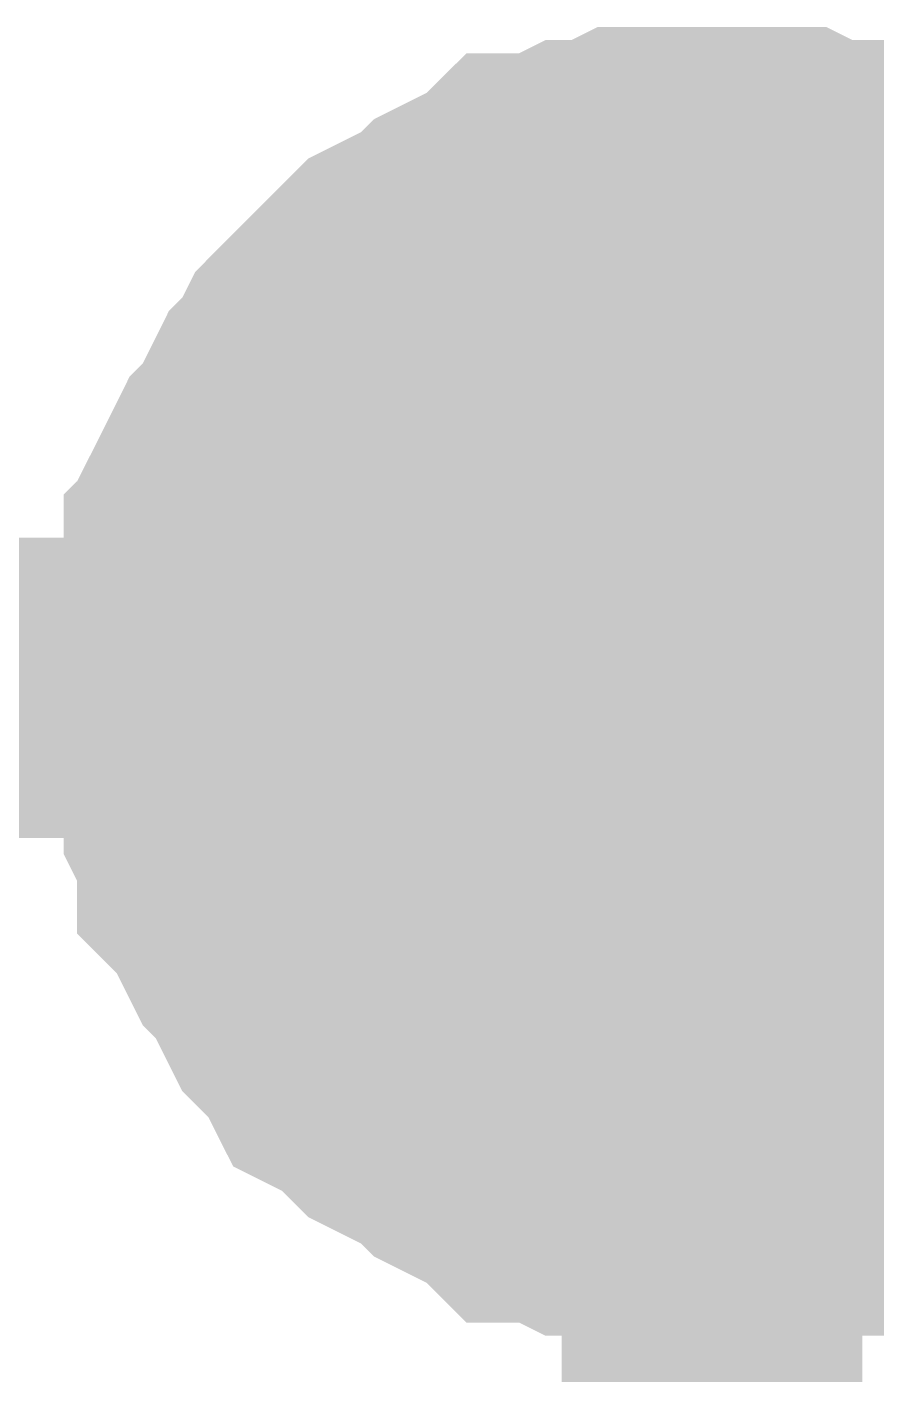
# Model space of a CAD drawing. Header units: inches. Extents: x 0 to 841, y 0 to 594.
# Drawn here: x 234.326 to 235.173, y 574.305 to 575.649 of the extents above; entities that cross this region are included whole.
import ezdxf

# ---------------------------------------------------------------- set-up
doc = ezdxf.new("R2010")
doc.units = ezdxf.units.IN
doc.layers.add('Sheet', color=255, linetype='Continuous')

msp = doc.modelspace()

# ---------------------------------------------------------------- linework, layer by layer
at = {"layer": 'Sheet'}
for points in [[(234.4996, 574.99, 0.2997, 0.2997, 0), (234.4996, 575.0161, 0.2997, 0.2997, 0), (234.4996, 575.0423, 0.2997, 0.2997, 0), (234.4996, 575.0684, 0.2997, 0.2997, 0), (234.5126, 575.0945, 0.2997, 0.2997, 0), (234.5126, 575.1207, 0.2997, 0.2997, 0), (234.5257, 575.1337, 0.2997, 0.2997, 0), (234.5257, 575.1599, 0.2997, 0.2997, 0), (234.5388, 575.186, 0.2997, 0.2997, 0), (234.5518, 575.2121, 0.2997, 0.2997, 0), (234.5649, 575.2252, 0.2997, 0.2997, 0), (234.578, 575.2513, 0.2997, 0.2997, 0), (234.591, 575.2775, 0.2997, 0.2997, 0), (234.6041, 575.2905, 0.2997, 0.2997, 0), (234.6172, 575.3166, 0.2997, 0.2997, 0), (234.6302, 575.3297, 0.2997, 0.2997, 0), (234.6433, 575.3428, 0.2997, 0.2997, 0), (234.6694, 575.3689, 0.2997, 0.2997, 0), (234.6825, 575.382, 0.2997, 0.2997, 0), (234.6955, 575.395, 0.2997, 0.2997, 0), (234.7217, 575.4081, 0.2997, 0.2997, 0), (234.7478, 575.4212, 0.2997, 0.2997, 0), (234.7609, 575.4342, 0.2997, 0.2997, 0), (234.787, 575.4473, 0.2997, 0.2997, 0), (234.8131, 575.4604, 0.2997, 0.2997, 0), (234.8262, 575.4734, 0.2997, 0.2997, 0), (234.8523, 575.4734, 0.2997, 0.2997, 0), (234.8785, 575.4865, 0.2997, 0.2997, 0), (234.9046, 575.4865, 0.2997, 0.2997, 0), (234.9307, 575.4996, 0.2997, 0.2997, 0), (234.9569, 575.4996, 0.2997, 0.2997, 0), (234.983, 575.4996, 0.2997, 0.2997, 0), (235.0091, 575.4996, 0.2997, 0.2997, 0)], [(234.4996, 574.99, 0.2997, 0.2997, 0), (234.4996, 575.0161, 0.2997, 0.2997, 0), (234.4996, 575.0423, 0.2997, 0.2997, 0), (234.4996, 575.0684, 0.2997, 0.2997, 0), (234.5126, 575.0945, 0.2997, 0.2997, 0), (234.5126, 575.1207, 0.2997, 0.2997, 0), (234.5257, 575.1337, 0.2997, 0.2997, 0), (234.5257, 575.1599, 0.2997, 0.2997, 0), (234.5388, 575.186, 0.2997, 0.2997, 0), (234.5518, 575.2121, 0.2997, 0.2997, 0), (234.5649, 575.2252, 0.2997, 0.2997, 0), (234.578, 575.2513, 0.2997, 0.2997, 0), (234.591, 575.2775, 0.2997, 0.2997, 0), (234.6041, 575.2905, 0.2997, 0.2997, 0), (234.6172, 575.3166, 0.2997, 0.2997, 0), (234.6302, 575.3297, 0.2997, 0.2997, 0), (234.6433, 575.3428, 0.2997, 0.2997, 0), (234.6694, 575.3689, 0.2997, 0.2997, 0), (234.6825, 575.382, 0.2997, 0.2997, 0), (234.6955, 575.395, 0.2997, 0.2997, 0), (234.7217, 575.4081, 0.2997, 0.2997, 0), (234.7478, 575.4212, 0.2997, 0.2997, 0), (234.7609, 575.4342, 0.2997, 0.2997, 0), (234.787, 575.4473, 0.2997, 0.2997, 0), (234.8131, 575.4604, 0.2997, 0.2997, 0), (234.8262, 575.4734, 0.2997, 0.2997, 0), (234.8523, 575.4734, 0.2997, 0.2997, 0), (234.8785, 575.4865, 0.2997, 0.2997, 0), (234.9046, 575.4865, 0.2997, 0.2997, 0), (234.9307, 575.4996, 0.2997, 0.2997, 0), (234.9569, 575.4996, 0.2997, 0.2997, 0), (234.983, 575.4996, 0.2997, 0.2997, 0), (235.0091, 575.4996, 0.2997, 0.2997, 0)], [(234.4996, 574.99, 0.2997, 0.2997, 0), (234.4996, 575.0161, 0.2997, 0.2997, 0), (234.4996, 575.0423, 0.2997, 0.2997, 0), (234.4996, 575.0684, 0.2997, 0.2997, 0), (234.5126, 575.0945, 0.2997, 0.2997, 0), (234.5126, 575.1207, 0.2997, 0.2997, 0), (234.5257, 575.1337, 0.2997, 0.2997, 0), (234.5257, 575.1599, 0.2997, 0.2997, 0), (234.5388, 575.186, 0.2997, 0.2997, 0), (234.5518, 575.2121, 0.2997, 0.2997, 0), (234.5649, 575.2252, 0.2997, 0.2997, 0), (234.578, 575.2513, 0.2997, 0.2997, 0), (234.591, 575.2775, 0.2997, 0.2997, 0), (234.6041, 575.2905, 0.2997, 0.2997, 0), (234.6172, 575.3166, 0.2997, 0.2997, 0), (234.6302, 575.3297, 0.2997, 0.2997, 0), (234.6433, 575.3428, 0.2997, 0.2997, 0), (234.6694, 575.3689, 0.2997, 0.2997, 0), (234.6825, 575.382, 0.2997, 0.2997, 0), (234.6955, 575.395, 0.2997, 0.2997, 0), (234.7217, 575.4081, 0.2997, 0.2997, 0), (234.7478, 575.4212, 0.2997, 0.2997, 0), (234.7609, 575.4342, 0.2997, 0.2997, 0), (234.787, 575.4473, 0.2997, 0.2997, 0), (234.8131, 575.4604, 0.2997, 0.2997, 0), (234.8262, 575.4734, 0.2997, 0.2997, 0), (234.8523, 575.4734, 0.2997, 0.2997, 0), (234.8785, 575.4865, 0.2997, 0.2997, 0), (234.9046, 575.4865, 0.2997, 0.2997, 0), (234.9307, 575.4996, 0.2997, 0.2997, 0), (234.9569, 575.4996, 0.2997, 0.2997, 0), (234.983, 575.4996, 0.2997, 0.2997, 0), (235.0091, 575.4996, 0.2997, 0.2997, 0)], [(234.4996, 574.99, 0.2997, 0.2997, 0), (234.4996, 575.0161, 0.2997, 0.2997, 0), (234.4996, 575.0423, 0.2997, 0.2997, 0), (234.4996, 575.0684, 0.2997, 0.2997, 0), (234.5126, 575.0945, 0.2997, 0.2997, 0), (234.5126, 575.1207, 0.2997, 0.2997, 0), (234.5257, 575.1337, 0.2997, 0.2997, 0), (234.5257, 575.1599, 0.2997, 0.2997, 0), (234.5388, 575.186, 0.2997, 0.2997, 0), (234.5518, 575.2121, 0.2997, 0.2997, 0), (234.5649, 575.2252, 0.2997, 0.2997, 0), (234.578, 575.2513, 0.2997, 0.2997, 0), (234.591, 575.2775, 0.2997, 0.2997, 0), (234.6041, 575.2905, 0.2997, 0.2997, 0), (234.6172, 575.3166, 0.2997, 0.2997, 0), (234.6302, 575.3297, 0.2997, 0.2997, 0), (234.6433, 575.3428, 0.2997, 0.2997, 0), (234.6694, 575.3689, 0.2997, 0.2997, 0), (234.6825, 575.382, 0.2997, 0.2997, 0), (234.6955, 575.395, 0.2997, 0.2997, 0), (234.7217, 575.4081, 0.2997, 0.2997, 0), (234.7478, 575.4212, 0.2997, 0.2997, 0), (234.7609, 575.4342, 0.2997, 0.2997, 0), (234.787, 575.4473, 0.2997, 0.2997, 0), (234.8131, 575.4604, 0.2997, 0.2997, 0), (234.8262, 575.4734, 0.2997, 0.2997, 0), (234.8523, 575.4734, 0.2997, 0.2997, 0), (234.8785, 575.4865, 0.2997, 0.2997, 0), (234.9046, 575.4865, 0.2997, 0.2997, 0), (234.9307, 575.4996, 0.2997, 0.2997, 0), (234.9569, 575.4996, 0.2997, 0.2997, 0), (234.983, 575.4996, 0.2997, 0.2997, 0), (235.0091, 575.4996, 0.2997, 0.2997, 0)], [(234.4996, 574.99, 0.2997, 0.2997, 0), (234.4996, 575.0161, 0.2997, 0.2997, 0), (234.4996, 575.0423, 0.2997, 0.2997, 0), (234.4996, 575.0684, 0.2997, 0.2997, 0), (234.5126, 575.0945, 0.2997, 0.2997, 0), (234.5126, 575.1207, 0.2997, 0.2997, 0), (234.5257, 575.1337, 0.2997, 0.2997, 0), (234.5257, 575.1599, 0.2997, 0.2997, 0), (234.5388, 575.186, 0.2997, 0.2997, 0), (234.5518, 575.2121, 0.2997, 0.2997, 0), (234.5649, 575.2252, 0.2997, 0.2997, 0), (234.578, 575.2513, 0.2997, 0.2997, 0), (234.591, 575.2775, 0.2997, 0.2997, 0), (234.6041, 575.2905, 0.2997, 0.2997, 0), (234.6172, 575.3166, 0.2997, 0.2997, 0), (234.6302, 575.3297, 0.2997, 0.2997, 0), (234.6433, 575.3428, 0.2997, 0.2997, 0), (234.6694, 575.3689, 0.2997, 0.2997, 0), (234.6825, 575.382, 0.2997, 0.2997, 0), (234.6955, 575.395, 0.2997, 0.2997, 0), (234.7217, 575.4081, 0.2997, 0.2997, 0), (234.7478, 575.4212, 0.2997, 0.2997, 0), (234.7609, 575.4342, 0.2997, 0.2997, 0), (234.787, 575.4473, 0.2997, 0.2997, 0), (234.8131, 575.4604, 0.2997, 0.2997, 0), (234.8262, 575.4734, 0.2997, 0.2997, 0), (234.8523, 575.4734, 0.2997, 0.2997, 0), (234.8785, 575.4865, 0.2997, 0.2997, 0), (234.9046, 575.4865, 0.2997, 0.2997, 0), (234.9307, 575.4996, 0.2997, 0.2997, 0), (234.9569, 575.4996, 0.2997, 0.2997, 0), (234.983, 575.4996, 0.2997, 0.2997, 0), (235.0091, 575.4996, 0.2997, 0.2997, 0)], [(235.0091, 575.4996, 0.2997, 0.2997, 0), (235.0091, 575.4996, 0.2997, 0.2997, 0)], [(235.0091, 575.4996, 0.2997, 0.2997, 0), (235.0353, 575.4996, 0.2997, 0.2997, 0), (235.0614, 575.4996, 0.2997, 0.2997, 0), (235.0875, 575.4996, 0.2997, 0.2997, 0), (235.1136, 575.4865, 0.2997, 0.2997, 0), (235.1398, 575.4865, 0.2997, 0.2997, 0), (235.1528, 575.4734, 0.2997, 0.2997, 0), (235.179, 575.4734, 0.2997, 0.2997, 0), (235.2051, 575.4604, 0.2997, 0.2997, 0), (235.2312, 575.4473, 0.2997, 0.2997, 0), (235.2443, 575.4342, 0.2997, 0.2997, 0), (235.2704, 575.4212, 0.2997, 0.2997, 0), (235.2966, 575.4081, 0.2997, 0.2997, 0), (235.3096, 575.395, 0.2997, 0.2997, 0), (235.3358, 575.382, 0.2997, 0.2997, 0)], [(235.0091, 575.4996, 0.2997, 0.2997, 0), (235.0091, 575.4996, 0.2997, 0.2997, 0)], [(235.0091, 575.4996, 0.2997, 0.2997, 0), (235.0353, 575.4996, 0.2997, 0.2997, 0), (235.0614, 575.4996, 0.2997, 0.2997, 0), (235.0875, 575.4996, 0.2997, 0.2997, 0), (235.1136, 575.4865, 0.2997, 0.2997, 0), (235.1398, 575.4865, 0.2997, 0.2997, 0), (235.1528, 575.4734, 0.2997, 0.2997, 0), (235.179, 575.4734, 0.2997, 0.2997, 0), (235.2051, 575.4604, 0.2997, 0.2997, 0), (235.2312, 575.4473, 0.2997, 0.2997, 0), (235.2443, 575.4342, 0.2997, 0.2997, 0), (235.2704, 575.4212, 0.2997, 0.2997, 0), (235.2966, 575.4081, 0.2997, 0.2997, 0), (235.3096, 575.395, 0.2997, 0.2997, 0), (235.3358, 575.382, 0.2997, 0.2997, 0)], [(235.0091, 575.4996, 0.2997, 0.2997, 0), (235.0091, 575.4996, 0.2997, 0.2997, 0)], [(235.0091, 575.4996, 0.2997, 0.2997, 0), (235.0353, 575.4996, 0.2997, 0.2997, 0), (235.0614, 575.4996, 0.2997, 0.2997, 0), (235.0875, 575.4996, 0.2997, 0.2997, 0), (235.1136, 575.4865, 0.2997, 0.2997, 0), (235.1398, 575.4865, 0.2997, 0.2997, 0), (235.1528, 575.4734, 0.2997, 0.2997, 0), (235.179, 575.4734, 0.2997, 0.2997, 0), (235.2051, 575.4604, 0.2997, 0.2997, 0), (235.2312, 575.4473, 0.2997, 0.2997, 0), (235.2443, 575.4342, 0.2997, 0.2997, 0), (235.2704, 575.4212, 0.2997, 0.2997, 0), (235.2966, 575.4081, 0.2997, 0.2997, 0), (235.3096, 575.395, 0.2997, 0.2997, 0), (235.3358, 575.382, 0.2997, 0.2997, 0)], [(235.0091, 575.4996, 0.2997, 0.2997, 0), (235.0091, 575.4996, 0.2997, 0.2997, 0)], [(235.0091, 575.4996, 0.2997, 0.2997, 0), (235.0353, 575.4996, 0.2997, 0.2997, 0), (235.0614, 575.4996, 0.2997, 0.2997, 0), (235.0875, 575.4996, 0.2997, 0.2997, 0), (235.1136, 575.4865, 0.2997, 0.2997, 0), (235.1398, 575.4865, 0.2997, 0.2997, 0), (235.1528, 575.4734, 0.2997, 0.2997, 0), (235.179, 575.4734, 0.2997, 0.2997, 0), (235.2051, 575.4604, 0.2997, 0.2997, 0), (235.2312, 575.4473, 0.2997, 0.2997, 0), (235.2443, 575.4342, 0.2997, 0.2997, 0), (235.2704, 575.4212, 0.2997, 0.2997, 0), (235.2966, 575.4081, 0.2997, 0.2997, 0), (235.3096, 575.395, 0.2997, 0.2997, 0), (235.3358, 575.382, 0.2997, 0.2997, 0)], [(235.0091, 575.4996, 0.2997, 0.2997, 0), (235.0091, 575.4996, 0.2997, 0.2997, 0)], [(235.0091, 575.4996, 0.2997, 0.2997, 0), (235.0353, 575.4996, 0.2997, 0.2997, 0), (235.0614, 575.4996, 0.2997, 0.2997, 0), (235.0875, 575.4996, 0.2997, 0.2997, 0), (235.1136, 575.4865, 0.2997, 0.2997, 0), (235.1398, 575.4865, 0.2997, 0.2997, 0), (235.1528, 575.4734, 0.2997, 0.2997, 0), (235.179, 575.4734, 0.2997, 0.2997, 0), (235.2051, 575.4604, 0.2997, 0.2997, 0), (235.2312, 575.4473, 0.2997, 0.2997, 0), (235.2443, 575.4342, 0.2997, 0.2997, 0), (235.2704, 575.4212, 0.2997, 0.2997, 0), (235.2966, 575.4081, 0.2997, 0.2997, 0), (235.3096, 575.395, 0.2997, 0.2997, 0), (235.3358, 575.382, 0.2997, 0.2997, 0)], [(234.4996, 574.99, 0.0991, 0.0991, 0), (234.4996, 575.0161, 0.0991, 0.0991, 0), (234.4996, 575.0423, 0.0991, 0.0991, 0), (234.4996, 575.0684, 0.0991, 0.0991, 0), (234.5126, 575.0945, 0.0991, 0.0991, 0), (234.5126, 575.1207, 0.0991, 0.0991, 0), (234.5257, 575.1337, 0.0991, 0.0991, 0), (234.5257, 575.1599, 0.0991, 0.0991, 0), (234.5388, 575.186, 0.0991, 0.0991, 0), (234.5518, 575.2121, 0.0991, 0.0991, 0), (234.5649, 575.2252, 0.0991, 0.0991, 0), (234.578, 575.2513, 0.0991, 0.0991, 0), (234.591, 575.2775, 0.0991, 0.0991, 0), (234.6041, 575.2905, 0.0991, 0.0991, 0), (234.6172, 575.3166, 0.0991, 0.0991, 0), (234.6302, 575.3297, 0.0991, 0.0991, 0), (234.6433, 575.3428, 0.0991, 0.0991, 0), (234.6694, 575.3689, 0.0991, 0.0991, 0), (234.6825, 575.382, 0.0991, 0.0991, 0), (234.6955, 575.395, 0.0991, 0.0991, 0), (234.7217, 575.4081, 0.0991, 0.0991, 0), (234.7478, 575.4212, 0.0991, 0.0991, 0), (234.7609, 575.4342, 0.0991, 0.0991, 0), (234.787, 575.4473, 0.0991, 0.0991, 0), (234.8131, 575.4604, 0.0991, 0.0991, 0), (234.8262, 575.4734, 0.0991, 0.0991, 0), (234.8523, 575.4734, 0.0991, 0.0991, 0), (234.8785, 575.4865, 0.0991, 0.0991, 0), (234.9046, 575.4865, 0.0991, 0.0991, 0), (234.9307, 575.4996, 0.0991, 0.0991, 0), (234.9569, 575.4996, 0.0991, 0.0991, 0), (234.983, 575.4996, 0.0991, 0.0991, 0), (235.0091, 575.4996, 0.0991, 0.0991, 0)], [(234.4996, 574.99, 0.0991, 0.0991, 0), (234.4996, 575.0161, 0.0991, 0.0991, 0), (234.4996, 575.0423, 0.0991, 0.0991, 0), (234.4996, 575.0684, 0.0991, 0.0991, 0), (234.5126, 575.0945, 0.0991, 0.0991, 0), (234.5126, 575.1207, 0.0991, 0.0991, 0), (234.5257, 575.1337, 0.0991, 0.0991, 0), (234.5257, 575.1599, 0.0991, 0.0991, 0), (234.5388, 575.186, 0.0991, 0.0991, 0), (234.5518, 575.2121, 0.0991, 0.0991, 0), (234.5649, 575.2252, 0.0991, 0.0991, 0), (234.578, 575.2513, 0.0991, 0.0991, 0), (234.591, 575.2775, 0.0991, 0.0991, 0), (234.6041, 575.2905, 0.0991, 0.0991, 0), (234.6172, 575.3166, 0.0991, 0.0991, 0), (234.6302, 575.3297, 0.0991, 0.0991, 0), (234.6433, 575.3428, 0.0991, 0.0991, 0), (234.6694, 575.3689, 0.0991, 0.0991, 0), (234.6825, 575.382, 0.0991, 0.0991, 0), (234.6955, 575.395, 0.0991, 0.0991, 0), (234.7217, 575.4081, 0.0991, 0.0991, 0), (234.7478, 575.4212, 0.0991, 0.0991, 0), (234.7609, 575.4342, 0.0991, 0.0991, 0), (234.787, 575.4473, 0.0991, 0.0991, 0), (234.8131, 575.4604, 0.0991, 0.0991, 0), (234.8262, 575.4734, 0.0991, 0.0991, 0), (234.8523, 575.4734, 0.0991, 0.0991, 0), (234.8785, 575.4865, 0.0991, 0.0991, 0), (234.9046, 575.4865, 0.0991, 0.0991, 0), (234.9307, 575.4996, 0.0991, 0.0991, 0), (234.9569, 575.4996, 0.0991, 0.0991, 0), (234.983, 575.4996, 0.0991, 0.0991, 0), (235.0091, 575.4996, 0.0991, 0.0991, 0)], [(234.4996, 574.99, 0.0991, 0.0991, 0), (234.4996, 575.0161, 0.0991, 0.0991, 0), (234.4996, 575.0423, 0.0991, 0.0991, 0), (234.4996, 575.0684, 0.0991, 0.0991, 0), (234.5126, 575.0945, 0.0991, 0.0991, 0), (234.5126, 575.1207, 0.0991, 0.0991, 0), (234.5257, 575.1337, 0.0991, 0.0991, 0), (234.5257, 575.1599, 0.0991, 0.0991, 0), (234.5388, 575.186, 0.0991, 0.0991, 0), (234.5518, 575.2121, 0.0991, 0.0991, 0), (234.5649, 575.2252, 0.0991, 0.0991, 0), (234.578, 575.2513, 0.0991, 0.0991, 0), (234.591, 575.2775, 0.0991, 0.0991, 0), (234.6041, 575.2905, 0.0991, 0.0991, 0), (234.6172, 575.3166, 0.0991, 0.0991, 0), (234.6302, 575.3297, 0.0991, 0.0991, 0), (234.6433, 575.3428, 0.0991, 0.0991, 0), (234.6694, 575.3689, 0.0991, 0.0991, 0), (234.6825, 575.382, 0.0991, 0.0991, 0), (234.6955, 575.395, 0.0991, 0.0991, 0), (234.7217, 575.4081, 0.0991, 0.0991, 0), (234.7478, 575.4212, 0.0991, 0.0991, 0), (234.7609, 575.4342, 0.0991, 0.0991, 0), (234.787, 575.4473, 0.0991, 0.0991, 0), (234.8131, 575.4604, 0.0991, 0.0991, 0), (234.8262, 575.4734, 0.0991, 0.0991, 0), (234.8523, 575.4734, 0.0991, 0.0991, 0), (234.8785, 575.4865, 0.0991, 0.0991, 0), (234.9046, 575.4865, 0.0991, 0.0991, 0), (234.9307, 575.4996, 0.0991, 0.0991, 0), (234.9569, 575.4996, 0.0991, 0.0991, 0), (234.983, 575.4996, 0.0991, 0.0991, 0), (235.0091, 575.4996, 0.0991, 0.0991, 0)], [(234.4996, 574.99, 0.0991, 0.0991, 0), (234.4996, 575.0161, 0.0991, 0.0991, 0), (234.4996, 575.0423, 0.0991, 0.0991, 0), (234.4996, 575.0684, 0.0991, 0.0991, 0), (234.5126, 575.0945, 0.0991, 0.0991, 0), (234.5126, 575.1207, 0.0991, 0.0991, 0), (234.5257, 575.1337, 0.0991, 0.0991, 0), (234.5257, 575.1599, 0.0991, 0.0991, 0), (234.5388, 575.186, 0.0991, 0.0991, 0), (234.5518, 575.2121, 0.0991, 0.0991, 0), (234.5649, 575.2252, 0.0991, 0.0991, 0), (234.578, 575.2513, 0.0991, 0.0991, 0), (234.591, 575.2775, 0.0991, 0.0991, 0), (234.6041, 575.2905, 0.0991, 0.0991, 0), (234.6172, 575.3166, 0.0991, 0.0991, 0), (234.6302, 575.3297, 0.0991, 0.0991, 0), (234.6433, 575.3428, 0.0991, 0.0991, 0), (234.6694, 575.3689, 0.0991, 0.0991, 0), (234.6825, 575.382, 0.0991, 0.0991, 0), (234.6955, 575.395, 0.0991, 0.0991, 0), (234.7217, 575.4081, 0.0991, 0.0991, 0), (234.7478, 575.4212, 0.0991, 0.0991, 0), (234.7609, 575.4342, 0.0991, 0.0991, 0), (234.787, 575.4473, 0.0991, 0.0991, 0), (234.8131, 575.4604, 0.0991, 0.0991, 0), (234.8262, 575.4734, 0.0991, 0.0991, 0), (234.8523, 575.4734, 0.0991, 0.0991, 0), (234.8785, 575.4865, 0.0991, 0.0991, 0), (234.9046, 575.4865, 0.0991, 0.0991, 0), (234.9307, 575.4996, 0.0991, 0.0991, 0), (234.9569, 575.4996, 0.0991, 0.0991, 0), (234.983, 575.4996, 0.0991, 0.0991, 0), (235.0091, 575.4996, 0.0991, 0.0991, 0)], [(234.4996, 574.99, 0.0991, 0.0991, 0), (234.4996, 575.0161, 0.0991, 0.0991, 0), (234.4996, 575.0423, 0.0991, 0.0991, 0), (234.4996, 575.0684, 0.0991, 0.0991, 0), (234.5126, 575.0945, 0.0991, 0.0991, 0), (234.5126, 575.1207, 0.0991, 0.0991, 0), (234.5257, 575.1337, 0.0991, 0.0991, 0), (234.5257, 575.1599, 0.0991, 0.0991, 0), (234.5388, 575.186, 0.0991, 0.0991, 0), (234.5518, 575.2121, 0.0991, 0.0991, 0), (234.5649, 575.2252, 0.0991, 0.0991, 0), (234.578, 575.2513, 0.0991, 0.0991, 0), (234.591, 575.2775, 0.0991, 0.0991, 0), (234.6041, 575.2905, 0.0991, 0.0991, 0), (234.6172, 575.3166, 0.0991, 0.0991, 0), (234.6302, 575.3297, 0.0991, 0.0991, 0), (234.6433, 575.3428, 0.0991, 0.0991, 0), (234.6694, 575.3689, 0.0991, 0.0991, 0), (234.6825, 575.382, 0.0991, 0.0991, 0), (234.6955, 575.395, 0.0991, 0.0991, 0), (234.7217, 575.4081, 0.0991, 0.0991, 0), (234.7478, 575.4212, 0.0991, 0.0991, 0), (234.7609, 575.4342, 0.0991, 0.0991, 0), (234.787, 575.4473, 0.0991, 0.0991, 0), (234.8131, 575.4604, 0.0991, 0.0991, 0), (234.8262, 575.4734, 0.0991, 0.0991, 0), (234.8523, 575.4734, 0.0991, 0.0991, 0), (234.8785, 575.4865, 0.0991, 0.0991, 0), (234.9046, 575.4865, 0.0991, 0.0991, 0), (234.9307, 575.4996, 0.0991, 0.0991, 0), (234.9569, 575.4996, 0.0991, 0.0991, 0), (234.983, 575.4996, 0.0991, 0.0991, 0), (235.0091, 575.4996, 0.0991, 0.0991, 0)], [(235.0091, 575.4996, 0.0991, 0.0991, 0), (235.0091, 575.4996, 0.0991, 0.0991, 0)], [(235.0091, 575.4996, 0.0991, 0.0991, 0), (235.0353, 575.4996, 0.0991, 0.0991, 0), (235.0614, 575.4996, 0.0991, 0.0991, 0), (235.0875, 575.4996, 0.0991, 0.0991, 0), (235.1136, 575.4865, 0.0991, 0.0991, 0), (235.1398, 575.4865, 0.0991, 0.0991, 0), (235.1528, 575.4734, 0.0991, 0.0991, 0), (235.179, 575.4734, 0.0991, 0.0991, 0), (235.2051, 575.4604, 0.0991, 0.0991, 0), (235.2312, 575.4473, 0.0991, 0.0991, 0)], [(235.0091, 575.4996, 0.0991, 0.0991, 0), (235.0091, 575.4996, 0.0991, 0.0991, 0)], [(235.0091, 575.4996, 0.0991, 0.0991, 0), (235.0353, 575.4996, 0.0991, 0.0991, 0), (235.0614, 575.4996, 0.0991, 0.0991, 0), (235.0875, 575.4996, 0.0991, 0.0991, 0), (235.1136, 575.4865, 0.0991, 0.0991, 0), (235.1398, 575.4865, 0.0991, 0.0991, 0), (235.1528, 575.4734, 0.0991, 0.0991, 0), (235.179, 575.4734, 0.0991, 0.0991, 0), (235.2051, 575.4604, 0.0991, 0.0991, 0), (235.2312, 575.4473, 0.0991, 0.0991, 0)], [(235.0091, 575.4996, 0.0991, 0.0991, 0), (235.0091, 575.4996, 0.0991, 0.0991, 0)], [(235.0091, 575.4996, 0.0991, 0.0991, 0), (235.0353, 575.4996, 0.0991, 0.0991, 0), (235.0614, 575.4996, 0.0991, 0.0991, 0), (235.0875, 575.4996, 0.0991, 0.0991, 0), (235.1136, 575.4865, 0.0991, 0.0991, 0), (235.1398, 575.4865, 0.0991, 0.0991, 0), (235.1528, 575.4734, 0.0991, 0.0991, 0), (235.179, 575.4734, 0.0991, 0.0991, 0), (235.2051, 575.4604, 0.0991, 0.0991, 0), (235.2312, 575.4473, 0.0991, 0.0991, 0)], [(235.0091, 575.4996, 0.0991, 0.0991, 0), (235.0091, 575.4996, 0.0991, 0.0991, 0)], [(235.0091, 575.4996, 0.0991, 0.0991, 0), (235.0353, 575.4996, 0.0991, 0.0991, 0), (235.0614, 575.4996, 0.0991, 0.0991, 0), (235.0875, 575.4996, 0.0991, 0.0991, 0), (235.1136, 575.4865, 0.0991, 0.0991, 0), (235.1398, 575.4865, 0.0991, 0.0991, 0), (235.1528, 575.4734, 0.0991, 0.0991, 0), (235.179, 575.4734, 0.0991, 0.0991, 0), (235.2051, 575.4604, 0.0991, 0.0991, 0), (235.2312, 575.4473, 0.0991, 0.0991, 0)], [(235.0091, 575.4996, 0.0991, 0.0991, 0), (235.0091, 575.4996, 0.0991, 0.0991, 0)], [(235.0091, 575.4996, 0.0991, 0.0991, 0), (235.0353, 575.4996, 0.0991, 0.0991, 0), (235.0614, 575.4996, 0.0991, 0.0991, 0), (235.0875, 575.4996, 0.0991, 0.0991, 0), (235.1136, 575.4865, 0.0991, 0.0991, 0), (235.1398, 575.4865, 0.0991, 0.0991, 0), (235.1528, 575.4734, 0.0991, 0.0991, 0), (235.179, 575.4734, 0.0991, 0.0991, 0), (235.2051, 575.4604, 0.0991, 0.0991, 0), (235.2312, 575.4473, 0.0991, 0.0991, 0)], [(237.5046, 574.99, 0.2997, 0.2997, 0), (235.0091, 574.99, 0.2997, 0.2997, 0), (222.5054, 574.99, 0.2997, 0.2997, 0), (210.0018, 574.99, 0.2997, 0.2997, 0), (197.5111, 574.99, 0.2997, 0.2997, 0)], [(235.0091, 574.4805, 0.2997, 0.2997, 0), (234.983, 574.4805, 0.2997, 0.2997, 0), (234.9569, 574.4805, 0.2997, 0.2997, 0), (234.9307, 574.4805, 0.2997, 0.2997, 0), (234.9046, 574.4935, 0.2997, 0.2997, 0), (234.8785, 574.4935, 0.2997, 0.2997, 0), (234.8523, 574.5066, 0.2997, 0.2997, 0), (234.8262, 574.5066, 0.2997, 0.2997, 0), (234.8131, 574.5197, 0.2997, 0.2997, 0), (234.787, 574.5327, 0.2997, 0.2997, 0), (234.7609, 574.5458, 0.2997, 0.2997, 0), (234.7478, 574.5589, 0.2997, 0.2997, 0), (234.7217, 574.5719, 0.2997, 0.2997, 0), (234.6955, 574.585, 0.2997, 0.2997, 0), (234.6825, 574.5981, 0.2997, 0.2997, 0), (234.6694, 574.6111, 0.2997, 0.2997, 0), (234.6433, 574.6242, 0.2997, 0.2997, 0), (234.6302, 574.6503, 0.2997, 0.2997, 0), (234.6172, 574.6634, 0.2997, 0.2997, 0), (234.6041, 574.6764, 0.2997, 0.2997, 0), (234.591, 574.7026, 0.2997, 0.2997, 0), (234.578, 574.7287, 0.2997, 0.2997, 0), (234.5649, 574.7418, 0.2997, 0.2997, 0), (234.5518, 574.7679, 0.2997, 0.2997, 0), (234.5388, 574.794, 0.2997, 0.2997, 0), (234.5257, 574.8071, 0.2997, 0.2997, 0), (234.5257, 574.8332, 0.2997, 0.2997, 0), (234.5126, 574.8594, 0.2997, 0.2997, 0), (234.5126, 574.8855, 0.2997, 0.2997, 0), (234.4996, 574.9116, 0.2997, 0.2997, 0), (234.4996, 574.9378, 0.2997, 0.2997, 0), (234.4996, 574.9639, 0.2997, 0.2997, 0), (234.4996, 574.99, 0.2997, 0.2997, 0)], [(234.4996, 574.99, 0.2997, 0.2997, 0), (234.4996, 574.99, 0.2997, 0.2997, 0)], [(235.0091, 574.4805, 0.2997, 0.2997, 0), (234.983, 574.4805, 0.2997, 0.2997, 0), (234.9569, 574.4805, 0.2997, 0.2997, 0), (234.9307, 574.4805, 0.2997, 0.2997, 0), (234.9046, 574.4935, 0.2997, 0.2997, 0), (234.8785, 574.4935, 0.2997, 0.2997, 0), (234.8523, 574.5066, 0.2997, 0.2997, 0), (234.8262, 574.5066, 0.2997, 0.2997, 0), (234.8131, 574.5197, 0.2997, 0.2997, 0), (234.787, 574.5327, 0.2997, 0.2997, 0), (234.7609, 574.5458, 0.2997, 0.2997, 0), (234.7478, 574.5589, 0.2997, 0.2997, 0), (234.7217, 574.5719, 0.2997, 0.2997, 0), (234.6955, 574.585, 0.2997, 0.2997, 0), (234.6825, 574.5981, 0.2997, 0.2997, 0), (234.6694, 574.6111, 0.2997, 0.2997, 0), (234.6433, 574.6242, 0.2997, 0.2997, 0), (234.6302, 574.6503, 0.2997, 0.2997, 0), (234.6172, 574.6634, 0.2997, 0.2997, 0), (234.6041, 574.6764, 0.2997, 0.2997, 0), (234.591, 574.7026, 0.2997, 0.2997, 0), (234.578, 574.7287, 0.2997, 0.2997, 0), (234.5649, 574.7418, 0.2997, 0.2997, 0), (234.5518, 574.7679, 0.2997, 0.2997, 0), (234.5388, 574.794, 0.2997, 0.2997, 0), (234.5257, 574.8071, 0.2997, 0.2997, 0), (234.5257, 574.8332, 0.2997, 0.2997, 0), (234.5126, 574.8594, 0.2997, 0.2997, 0), (234.5126, 574.8855, 0.2997, 0.2997, 0), (234.4996, 574.9116, 0.2997, 0.2997, 0), (234.4996, 574.9378, 0.2997, 0.2997, 0), (234.4996, 574.9639, 0.2997, 0.2997, 0), (234.4996, 574.99, 0.2997, 0.2997, 0)], [(234.4996, 574.99, 0.2997, 0.2997, 0), (234.4996, 574.99, 0.2997, 0.2997, 0)], [(235.0091, 574.4805, 0.2997, 0.2997, 0), (234.983, 574.4805, 0.2997, 0.2997, 0), (234.9569, 574.4805, 0.2997, 0.2997, 0), (234.9307, 574.4805, 0.2997, 0.2997, 0), (234.9046, 574.4935, 0.2997, 0.2997, 0), (234.8785, 574.4935, 0.2997, 0.2997, 0), (234.8523, 574.5066, 0.2997, 0.2997, 0), (234.8262, 574.5066, 0.2997, 0.2997, 0), (234.8131, 574.5197, 0.2997, 0.2997, 0), (234.787, 574.5327, 0.2997, 0.2997, 0), (234.7609, 574.5458, 0.2997, 0.2997, 0), (234.7478, 574.5589, 0.2997, 0.2997, 0), (234.7217, 574.5719, 0.2997, 0.2997, 0), (234.6955, 574.585, 0.2997, 0.2997, 0), (234.6825, 574.5981, 0.2997, 0.2997, 0), (234.6694, 574.6111, 0.2997, 0.2997, 0), (234.6433, 574.6242, 0.2997, 0.2997, 0), (234.6302, 574.6503, 0.2997, 0.2997, 0), (234.6172, 574.6634, 0.2997, 0.2997, 0), (234.6041, 574.6764, 0.2997, 0.2997, 0), (234.591, 574.7026, 0.2997, 0.2997, 0), (234.578, 574.7287, 0.2997, 0.2997, 0), (234.5649, 574.7418, 0.2997, 0.2997, 0), (234.5518, 574.7679, 0.2997, 0.2997, 0), (234.5388, 574.794, 0.2997, 0.2997, 0), (234.5257, 574.8071, 0.2997, 0.2997, 0), (234.5257, 574.8332, 0.2997, 0.2997, 0), (234.5126, 574.8594, 0.2997, 0.2997, 0), (234.5126, 574.8855, 0.2997, 0.2997, 0), (234.4996, 574.9116, 0.2997, 0.2997, 0), (234.4996, 574.9378, 0.2997, 0.2997, 0), (234.4996, 574.9639, 0.2997, 0.2997, 0), (234.4996, 574.99, 0.2997, 0.2997, 0)], [(234.4996, 574.99, 0.2997, 0.2997, 0), (234.4996, 574.99, 0.2997, 0.2997, 0)], [(235.0091, 574.4805, 0.2997, 0.2997, 0), (234.983, 574.4805, 0.2997, 0.2997, 0), (234.9569, 574.4805, 0.2997, 0.2997, 0), (234.9307, 574.4805, 0.2997, 0.2997, 0), (234.9046, 574.4935, 0.2997, 0.2997, 0), (234.8785, 574.4935, 0.2997, 0.2997, 0), (234.8523, 574.5066, 0.2997, 0.2997, 0), (234.8262, 574.5066, 0.2997, 0.2997, 0), (234.8131, 574.5197, 0.2997, 0.2997, 0), (234.787, 574.5327, 0.2997, 0.2997, 0), (234.7609, 574.5458, 0.2997, 0.2997, 0), (234.7478, 574.5589, 0.2997, 0.2997, 0), (234.7217, 574.5719, 0.2997, 0.2997, 0), (234.6955, 574.585, 0.2997, 0.2997, 0), (234.6825, 574.5981, 0.2997, 0.2997, 0), (234.6694, 574.6111, 0.2997, 0.2997, 0), (234.6433, 574.6242, 0.2997, 0.2997, 0), (234.6302, 574.6503, 0.2997, 0.2997, 0), (234.6172, 574.6634, 0.2997, 0.2997, 0), (234.6041, 574.6764, 0.2997, 0.2997, 0), (234.591, 574.7026, 0.2997, 0.2997, 0), (234.578, 574.7287, 0.2997, 0.2997, 0), (234.5649, 574.7418, 0.2997, 0.2997, 0), (234.5518, 574.7679, 0.2997, 0.2997, 0), (234.5388, 574.794, 0.2997, 0.2997, 0), (234.5257, 574.8071, 0.2997, 0.2997, 0), (234.5257, 574.8332, 0.2997, 0.2997, 0), (234.5126, 574.8594, 0.2997, 0.2997, 0), (234.5126, 574.8855, 0.2997, 0.2997, 0), (234.4996, 574.9116, 0.2997, 0.2997, 0), (234.4996, 574.9378, 0.2997, 0.2997, 0), (234.4996, 574.9639, 0.2997, 0.2997, 0), (234.4996, 574.99, 0.2997, 0.2997, 0)], [(234.4996, 574.99, 0.2997, 0.2997, 0), (234.4996, 574.99, 0.2997, 0.2997, 0)], [(235.0091, 574.4805, 0.2997, 0.2997, 0), (234.983, 574.4805, 0.2997, 0.2997, 0), (234.9569, 574.4805, 0.2997, 0.2997, 0), (234.9307, 574.4805, 0.2997, 0.2997, 0), (234.9046, 574.4935, 0.2997, 0.2997, 0), (234.8785, 574.4935, 0.2997, 0.2997, 0), (234.8523, 574.5066, 0.2997, 0.2997, 0), (234.8262, 574.5066, 0.2997, 0.2997, 0), (234.8131, 574.5197, 0.2997, 0.2997, 0), (234.787, 574.5327, 0.2997, 0.2997, 0), (234.7609, 574.5458, 0.2997, 0.2997, 0), (234.7478, 574.5589, 0.2997, 0.2997, 0), (234.7217, 574.5719, 0.2997, 0.2997, 0), (234.6955, 574.585, 0.2997, 0.2997, 0), (234.6825, 574.5981, 0.2997, 0.2997, 0), (234.6694, 574.6111, 0.2997, 0.2997, 0), (234.6433, 574.6242, 0.2997, 0.2997, 0), (234.6302, 574.6503, 0.2997, 0.2997, 0), (234.6172, 574.6634, 0.2997, 0.2997, 0), (234.6041, 574.6764, 0.2997, 0.2997, 0), (234.591, 574.7026, 0.2997, 0.2997, 0), (234.578, 574.7287, 0.2997, 0.2997, 0), (234.5649, 574.7418, 0.2997, 0.2997, 0), (234.5518, 574.7679, 0.2997, 0.2997, 0), (234.5388, 574.794, 0.2997, 0.2997, 0), (234.5257, 574.8071, 0.2997, 0.2997, 0), (234.5257, 574.8332, 0.2997, 0.2997, 0), (234.5126, 574.8594, 0.2997, 0.2997, 0), (234.5126, 574.8855, 0.2997, 0.2997, 0), (234.4996, 574.9116, 0.2997, 0.2997, 0), (234.4996, 574.9378, 0.2997, 0.2997, 0), (234.4996, 574.9639, 0.2997, 0.2997, 0), (234.4996, 574.99, 0.2997, 0.2997, 0)], [(234.4996, 574.99, 0.2997, 0.2997, 0), (234.4996, 574.99, 0.2997, 0.2997, 0)], [(235.0091, 570.8875, 0.2997, 0.2997, 0), (235.0091, 574.99, 0.2997, 0.2997, 0)], [(235.0091, 574.4805, 0.0991, 0.0991, 0), (234.983, 574.4805, 0.0991, 0.0991, 0), (234.9569, 574.4805, 0.0991, 0.0991, 0), (234.9307, 574.4805, 0.0991, 0.0991, 0), (234.9046, 574.4935, 0.0991, 0.0991, 0), (234.8785, 574.4935, 0.0991, 0.0991, 0), (234.8523, 574.5066, 0.0991, 0.0991, 0), (234.8262, 574.5066, 0.0991, 0.0991, 0), (234.8131, 574.5197, 0.0991, 0.0991, 0), (234.787, 574.5327, 0.0991, 0.0991, 0), (234.7609, 574.5458, 0.0991, 0.0991, 0), (234.7478, 574.5589, 0.0991, 0.0991, 0), (234.7217, 574.5719, 0.0991, 0.0991, 0), (234.6955, 574.585, 0.0991, 0.0991, 0), (234.6825, 574.5981, 0.0991, 0.0991, 0), (234.6694, 574.6111, 0.0991, 0.0991, 0), (234.6433, 574.6242, 0.0991, 0.0991, 0), (234.6302, 574.6503, 0.0991, 0.0991, 0), (234.6172, 574.6634, 0.0991, 0.0991, 0), (234.6041, 574.6764, 0.0991, 0.0991, 0), (234.591, 574.7026, 0.0991, 0.0991, 0), (234.578, 574.7287, 0.0991, 0.0991, 0), (234.5649, 574.7418, 0.0991, 0.0991, 0), (234.5518, 574.7679, 0.0991, 0.0991, 0), (234.5388, 574.794, 0.0991, 0.0991, 0), (234.5257, 574.8071, 0.0991, 0.0991, 0), (234.5257, 574.8332, 0.0991, 0.0991, 0), (234.5126, 574.8594, 0.0991, 0.0991, 0), (234.5126, 574.8855, 0.0991, 0.0991, 0), (234.4996, 574.9116, 0.0991, 0.0991, 0), (234.4996, 574.9378, 0.0991, 0.0991, 0), (234.4996, 574.9639, 0.0991, 0.0991, 0), (234.4996, 574.99, 0.0991, 0.0991, 0)], [(234.4996, 574.99, 0.0991, 0.0991, 0), (234.4996, 574.99, 0.0991, 0.0991, 0)], [(235.0091, 574.4805, 0.0991, 0.0991, 0), (234.983, 574.4805, 0.0991, 0.0991, 0), (234.9569, 574.4805, 0.0991, 0.0991, 0), (234.9307, 574.4805, 0.0991, 0.0991, 0), (234.9046, 574.4935, 0.0991, 0.0991, 0), (234.8785, 574.4935, 0.0991, 0.0991, 0), (234.8523, 574.5066, 0.0991, 0.0991, 0), (234.8262, 574.5066, 0.0991, 0.0991, 0), (234.8131, 574.5197, 0.0991, 0.0991, 0), (234.787, 574.5327, 0.0991, 0.0991, 0), (234.7609, 574.5458, 0.0991, 0.0991, 0), (234.7478, 574.5589, 0.0991, 0.0991, 0), (234.7217, 574.5719, 0.0991, 0.0991, 0), (234.6955, 574.585, 0.0991, 0.0991, 0), (234.6825, 574.5981, 0.0991, 0.0991, 0), (234.6694, 574.6111, 0.0991, 0.0991, 0), (234.6433, 574.6242, 0.0991, 0.0991, 0), (234.6302, 574.6503, 0.0991, 0.0991, 0), (234.6172, 574.6634, 0.0991, 0.0991, 0), (234.6041, 574.6764, 0.0991, 0.0991, 0), (234.591, 574.7026, 0.0991, 0.0991, 0), (234.578, 574.7287, 0.0991, 0.0991, 0), (234.5649, 574.7418, 0.0991, 0.0991, 0), (234.5518, 574.7679, 0.0991, 0.0991, 0), (234.5388, 574.794, 0.0991, 0.0991, 0), (234.5257, 574.8071, 0.0991, 0.0991, 0), (234.5257, 574.8332, 0.0991, 0.0991, 0), (234.5126, 574.8594, 0.0991, 0.0991, 0), (234.5126, 574.8855, 0.0991, 0.0991, 0), (234.4996, 574.9116, 0.0991, 0.0991, 0), (234.4996, 574.9378, 0.0991, 0.0991, 0), (234.4996, 574.9639, 0.0991, 0.0991, 0), (234.4996, 574.99, 0.0991, 0.0991, 0)], [(234.4996, 574.99, 0.0991, 0.0991, 0), (234.4996, 574.99, 0.0991, 0.0991, 0)], [(235.0091, 574.4805, 0.0991, 0.0991, 0), (234.983, 574.4805, 0.0991, 0.0991, 0), (234.9569, 574.4805, 0.0991, 0.0991, 0), (234.9307, 574.4805, 0.0991, 0.0991, 0), (234.9046, 574.4935, 0.0991, 0.0991, 0), (234.8785, 574.4935, 0.0991, 0.0991, 0), (234.8523, 574.5066, 0.0991, 0.0991, 0), (234.8262, 574.5066, 0.0991, 0.0991, 0), (234.8131, 574.5197, 0.0991, 0.0991, 0), (234.787, 574.5327, 0.0991, 0.0991, 0), (234.7609, 574.5458, 0.0991, 0.0991, 0), (234.7478, 574.5589, 0.0991, 0.0991, 0), (234.7217, 574.5719, 0.0991, 0.0991, 0), (234.6955, 574.585, 0.0991, 0.0991, 0), (234.6825, 574.5981, 0.0991, 0.0991, 0), (234.6694, 574.6111, 0.0991, 0.0991, 0), (234.6433, 574.6242, 0.0991, 0.0991, 0), (234.6302, 574.6503, 0.0991, 0.0991, 0), (234.6172, 574.6634, 0.0991, 0.0991, 0), (234.6041, 574.6764, 0.0991, 0.0991, 0), (234.591, 574.7026, 0.0991, 0.0991, 0), (234.578, 574.7287, 0.0991, 0.0991, 0), (234.5649, 574.7418, 0.0991, 0.0991, 0), (234.5518, 574.7679, 0.0991, 0.0991, 0), (234.5388, 574.794, 0.0991, 0.0991, 0), (234.5257, 574.8071, 0.0991, 0.0991, 0), (234.5257, 574.8332, 0.0991, 0.0991, 0), (234.5126, 574.8594, 0.0991, 0.0991, 0), (234.5126, 574.8855, 0.0991, 0.0991, 0), (234.4996, 574.9116, 0.0991, 0.0991, 0), (234.4996, 574.9378, 0.0991, 0.0991, 0), (234.4996, 574.9639, 0.0991, 0.0991, 0), (234.4996, 574.99, 0.0991, 0.0991, 0)], [(234.4996, 574.99, 0.0991, 0.0991, 0), (234.4996, 574.99, 0.0991, 0.0991, 0)], [(235.0091, 574.4805, 0.0991, 0.0991, 0), (234.983, 574.4805, 0.0991, 0.0991, 0), (234.9569, 574.4805, 0.0991, 0.0991, 0), (234.9307, 574.4805, 0.0991, 0.0991, 0), (234.9046, 574.4935, 0.0991, 0.0991, 0), (234.8785, 574.4935, 0.0991, 0.0991, 0), (234.8523, 574.5066, 0.0991, 0.0991, 0), (234.8262, 574.5066, 0.0991, 0.0991, 0), (234.8131, 574.5197, 0.0991, 0.0991, 0), (234.787, 574.5327, 0.0991, 0.0991, 0), (234.7609, 574.5458, 0.0991, 0.0991, 0), (234.7478, 574.5589, 0.0991, 0.0991, 0), (234.7217, 574.5719, 0.0991, 0.0991, 0), (234.6955, 574.585, 0.0991, 0.0991, 0), (234.6825, 574.5981, 0.0991, 0.0991, 0), (234.6694, 574.6111, 0.0991, 0.0991, 0), (234.6433, 574.6242, 0.0991, 0.0991, 0), (234.6302, 574.6503, 0.0991, 0.0991, 0), (234.6172, 574.6634, 0.0991, 0.0991, 0), (234.6041, 574.6764, 0.0991, 0.0991, 0), (234.591, 574.7026, 0.0991, 0.0991, 0), (234.578, 574.7287, 0.0991, 0.0991, 0), (234.5649, 574.7418, 0.0991, 0.0991, 0), (234.5518, 574.7679, 0.0991, 0.0991, 0), (234.5388, 574.794, 0.0991, 0.0991, 0), (234.5257, 574.8071, 0.0991, 0.0991, 0), (234.5257, 574.8332, 0.0991, 0.0991, 0), (234.5126, 574.8594, 0.0991, 0.0991, 0), (234.5126, 574.8855, 0.0991, 0.0991, 0), (234.4996, 574.9116, 0.0991, 0.0991, 0), (234.4996, 574.9378, 0.0991, 0.0991, 0), (234.4996, 574.9639, 0.0991, 0.0991, 0), (234.4996, 574.99, 0.0991, 0.0991, 0)], [(234.4996, 574.99, 0.0991, 0.0991, 0), (234.4996, 574.99, 0.0991, 0.0991, 0)], [(235.0091, 574.4805, 0.0991, 0.0991, 0), (234.983, 574.4805, 0.0991, 0.0991, 0), (234.9569, 574.4805, 0.0991, 0.0991, 0), (234.9307, 574.4805, 0.0991, 0.0991, 0), (234.9046, 574.4935, 0.0991, 0.0991, 0), (234.8785, 574.4935, 0.0991, 0.0991, 0), (234.8523, 574.5066, 0.0991, 0.0991, 0), (234.8262, 574.5066, 0.0991, 0.0991, 0), (234.8131, 574.5197, 0.0991, 0.0991, 0), (234.787, 574.5327, 0.0991, 0.0991, 0), (234.7609, 574.5458, 0.0991, 0.0991, 0), (234.7478, 574.5589, 0.0991, 0.0991, 0), (234.7217, 574.5719, 0.0991, 0.0991, 0), (234.6955, 574.585, 0.0991, 0.0991, 0), (234.6825, 574.5981, 0.0991, 0.0991, 0), (234.6694, 574.6111, 0.0991, 0.0991, 0), (234.6433, 574.6242, 0.0991, 0.0991, 0), (234.6302, 574.6503, 0.0991, 0.0991, 0), (234.6172, 574.6634, 0.0991, 0.0991, 0), (234.6041, 574.6764, 0.0991, 0.0991, 0), (234.591, 574.7026, 0.0991, 0.0991, 0), (234.578, 574.7287, 0.0991, 0.0991, 0), (234.5649, 574.7418, 0.0991, 0.0991, 0), (234.5518, 574.7679, 0.0991, 0.0991, 0), (234.5388, 574.794, 0.0991, 0.0991, 0), (234.5257, 574.8071, 0.0991, 0.0991, 0), (234.5257, 574.8332, 0.0991, 0.0991, 0), (234.5126, 574.8594, 0.0991, 0.0991, 0), (234.5126, 574.8855, 0.0991, 0.0991, 0), (234.4996, 574.9116, 0.0991, 0.0991, 0), (234.4996, 574.9378, 0.0991, 0.0991, 0), (234.4996, 574.9639, 0.0991, 0.0991, 0), (234.4996, 574.99, 0.0991, 0.0991, 0)], [(234.4996, 574.99, 0.0991, 0.0991, 0), (234.4996, 574.99, 0.0991, 0.0991, 0)], [(235.3358, 574.5981, 0.2997, 0.2997, 0), (235.3096, 574.585, 0.2997, 0.2997, 0), (235.2966, 574.5719, 0.2997, 0.2997, 0), (235.2704, 574.5589, 0.2997, 0.2997, 0), (235.2443, 574.5458, 0.2997, 0.2997, 0), (235.2312, 574.5327, 0.2997, 0.2997, 0), (235.2051, 574.5197, 0.2997, 0.2997, 0), (235.179, 574.5066, 0.2997, 0.2997, 0), (235.1528, 574.5066, 0.2997, 0.2997, 0), (235.1398, 574.4935, 0.2997, 0.2997, 0), (235.1136, 574.4935, 0.2997, 0.2997, 0), (235.0875, 574.4805, 0.2997, 0.2997, 0), (235.0614, 574.4805, 0.2997, 0.2997, 0), (235.0353, 574.4805, 0.2997, 0.2997, 0), (235.0091, 574.4805, 0.2997, 0.2997, 0)], [(235.3358, 574.5981, 0.2997, 0.2997, 0), (235.3096, 574.585, 0.2997, 0.2997, 0), (235.2966, 574.5719, 0.2997, 0.2997, 0), (235.2704, 574.5589, 0.2997, 0.2997, 0), (235.2443, 574.5458, 0.2997, 0.2997, 0), (235.2312, 574.5327, 0.2997, 0.2997, 0), (235.2051, 574.5197, 0.2997, 0.2997, 0), (235.179, 574.5066, 0.2997, 0.2997, 0), (235.1528, 574.5066, 0.2997, 0.2997, 0), (235.1398, 574.4935, 0.2997, 0.2997, 0), (235.1136, 574.4935, 0.2997, 0.2997, 0), (235.0875, 574.4805, 0.2997, 0.2997, 0), (235.0614, 574.4805, 0.2997, 0.2997, 0), (235.0353, 574.4805, 0.2997, 0.2997, 0), (235.0091, 574.4805, 0.2997, 0.2997, 0)], [(235.3358, 574.5981, 0.2997, 0.2997, 0), (235.3096, 574.585, 0.2997, 0.2997, 0), (235.2966, 574.5719, 0.2997, 0.2997, 0), (235.2704, 574.5589, 0.2997, 0.2997, 0), (235.2443, 574.5458, 0.2997, 0.2997, 0), (235.2312, 574.5327, 0.2997, 0.2997, 0), (235.2051, 574.5197, 0.2997, 0.2997, 0), (235.179, 574.5066, 0.2997, 0.2997, 0), (235.1528, 574.5066, 0.2997, 0.2997, 0), (235.1398, 574.4935, 0.2997, 0.2997, 0), (235.1136, 574.4935, 0.2997, 0.2997, 0), (235.0875, 574.4805, 0.2997, 0.2997, 0), (235.0614, 574.4805, 0.2997, 0.2997, 0), (235.0353, 574.4805, 0.2997, 0.2997, 0), (235.0091, 574.4805, 0.2997, 0.2997, 0)], [(235.3358, 574.5981, 0.2997, 0.2997, 0), (235.3096, 574.585, 0.2997, 0.2997, 0), (235.2966, 574.5719, 0.2997, 0.2997, 0), (235.2704, 574.5589, 0.2997, 0.2997, 0), (235.2443, 574.5458, 0.2997, 0.2997, 0), (235.2312, 574.5327, 0.2997, 0.2997, 0), (235.2051, 574.5197, 0.2997, 0.2997, 0), (235.179, 574.5066, 0.2997, 0.2997, 0), (235.1528, 574.5066, 0.2997, 0.2997, 0), (235.1398, 574.4935, 0.2997, 0.2997, 0), (235.1136, 574.4935, 0.2997, 0.2997, 0), (235.0875, 574.4805, 0.2997, 0.2997, 0), (235.0614, 574.4805, 0.2997, 0.2997, 0), (235.0353, 574.4805, 0.2997, 0.2997, 0), (235.0091, 574.4805, 0.2997, 0.2997, 0)], [(235.3358, 574.5981, 0.2997, 0.2997, 0), (235.3096, 574.585, 0.2997, 0.2997, 0), (235.2966, 574.5719, 0.2997, 0.2997, 0), (235.2704, 574.5589, 0.2997, 0.2997, 0), (235.2443, 574.5458, 0.2997, 0.2997, 0), (235.2312, 574.5327, 0.2997, 0.2997, 0), (235.2051, 574.5197, 0.2997, 0.2997, 0), (235.179, 574.5066, 0.2997, 0.2997, 0), (235.1528, 574.5066, 0.2997, 0.2997, 0), (235.1398, 574.4935, 0.2997, 0.2997, 0), (235.1136, 574.4935, 0.2997, 0.2997, 0), (235.0875, 574.4805, 0.2997, 0.2997, 0), (235.0614, 574.4805, 0.2997, 0.2997, 0), (235.0353, 574.4805, 0.2997, 0.2997, 0), (235.0091, 574.4805, 0.2997, 0.2997, 0)], [(235.2312, 574.5327, 0.0991, 0.0991, 0), (235.2051, 574.5197, 0.0991, 0.0991, 0), (235.179, 574.5066, 0.0991, 0.0991, 0), (235.1528, 574.5066, 0.0991, 0.0991, 0), (235.1398, 574.4935, 0.0991, 0.0991, 0), (235.1136, 574.4935, 0.0991, 0.0991, 0), (235.0875, 574.4805, 0.0991, 0.0991, 0), (235.0614, 574.4805, 0.0991, 0.0991, 0), (235.0353, 574.4805, 0.0991, 0.0991, 0), (235.0091, 574.4805, 0.0991, 0.0991, 0)], [(235.2312, 574.5327, 0.0991, 0.0991, 0), (235.2051, 574.5197, 0.0991, 0.0991, 0), (235.179, 574.5066, 0.0991, 0.0991, 0), (235.1528, 574.5066, 0.0991, 0.0991, 0), (235.1398, 574.4935, 0.0991, 0.0991, 0), (235.1136, 574.4935, 0.0991, 0.0991, 0), (235.0875, 574.4805, 0.0991, 0.0991, 0), (235.0614, 574.4805, 0.0991, 0.0991, 0), (235.0353, 574.4805, 0.0991, 0.0991, 0), (235.0091, 574.4805, 0.0991, 0.0991, 0)], [(235.2312, 574.5327, 0.0991, 0.0991, 0), (235.2051, 574.5197, 0.0991, 0.0991, 0), (235.179, 574.5066, 0.0991, 0.0991, 0), (235.1528, 574.5066, 0.0991, 0.0991, 0), (235.1398, 574.4935, 0.0991, 0.0991, 0), (235.1136, 574.4935, 0.0991, 0.0991, 0), (235.0875, 574.4805, 0.0991, 0.0991, 0), (235.0614, 574.4805, 0.0991, 0.0991, 0), (235.0353, 574.4805, 0.0991, 0.0991, 0), (235.0091, 574.4805, 0.0991, 0.0991, 0)], [(235.2312, 574.5327, 0.0991, 0.0991, 0), (235.2051, 574.5197, 0.0991, 0.0991, 0), (235.179, 574.5066, 0.0991, 0.0991, 0), (235.1528, 574.5066, 0.0991, 0.0991, 0), (235.1398, 574.4935, 0.0991, 0.0991, 0), (235.1136, 574.4935, 0.0991, 0.0991, 0), (235.0875, 574.4805, 0.0991, 0.0991, 0), (235.0614, 574.4805, 0.0991, 0.0991, 0), (235.0353, 574.4805, 0.0991, 0.0991, 0), (235.0091, 574.4805, 0.0991, 0.0991, 0)], [(235.2312, 574.5327, 0.0991, 0.0991, 0), (235.2051, 574.5197, 0.0991, 0.0991, 0), (235.179, 574.5066, 0.0991, 0.0991, 0), (235.1528, 574.5066, 0.0991, 0.0991, 0), (235.1398, 574.4935, 0.0991, 0.0991, 0), (235.1136, 574.4935, 0.0991, 0.0991, 0), (235.0875, 574.4805, 0.0991, 0.0991, 0), (235.0614, 574.4805, 0.0991, 0.0991, 0), (235.0353, 574.4805, 0.0991, 0.0991, 0), (235.0091, 574.4805, 0.0991, 0.0991, 0)]]:
    msp.add_lwpolyline(points, format="xyseb", dxfattribs=at)
msp.add_lwpolyline([(234.746, 575, 0.508, 0.508, 1), (235.254, 575, 0.508, 0.508, 1)], format="xyseb", close=True, dxfattribs=at)

doc.saveas('drawing.dxf')
